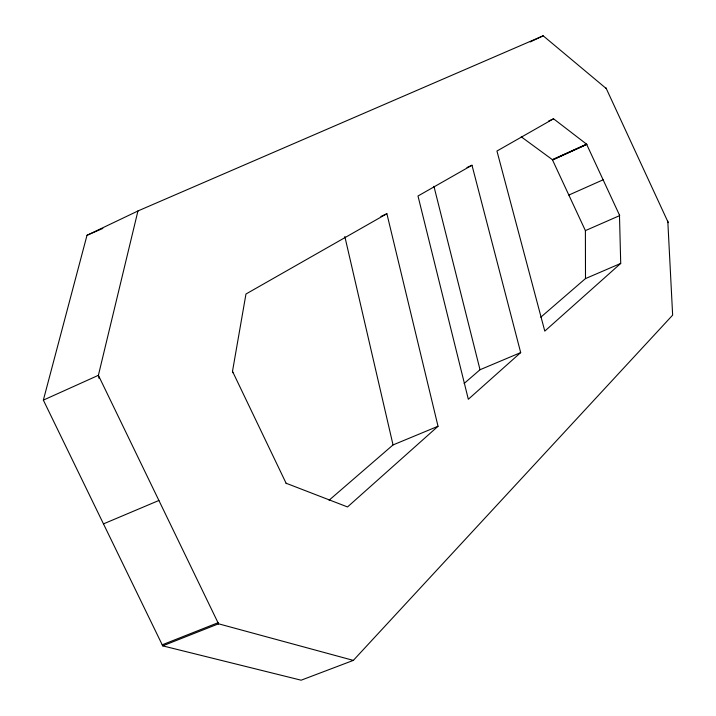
<?xml version="1.0" encoding="UTF-8"?>
<svg xmlns="http://www.w3.org/2000/svg" width="716" height="716" viewBox="0 0 716 716"><rect width="100%" height="100%" fill="white"/><g stroke="black" fill="none" stroke-linecap="round" stroke-linejoin="round"><path stroke-width="1.07" d="M232.816 372.696L232.494 371.344L245.964 294.016L386.891 213.726L438.031 426.271L347.529 506.946L286.096 483.228M667.795 221.092L672.646 315.138L353.337 660.394L301.132 680.2L162.72 645.859L43.354 400.119L87.003 235.295L138.385 210.773M548.554 121.076L553.549 118.784L586.807 144.346L552.51 159.954L585.393 230.615L585.5 278.551L540.786 317.206M606.282 88.569L543.175 35.8L137.946 210.96L98.387 375.318L99.032 378.343M552.51 159.954L586.807 144.346M520.684 352.594L468.327 399.268L417.992 196.005L471.987 165.244L520.684 352.594L480.024 369.733L464.156 383.454M619.456 214.764L620.718 263.425L544.787 331.105L496.949 151.031L553.549 118.784M329.091 500.215L393.039 444.931L438.031 426.271M530.27 41.931L543.175 35.8M467.002 167.526L471.987 165.244M380.912 216.456L386.891 213.726M552.367 159.65L586.574 144.167L619.716 215.597L585.393 230.615M43.354 400.119L98.387 375.318L218.532 623.797L162.72 645.859M568.844 195.056L603.114 179.805M87.003 235.295L102.827 228.422M585.42 278.622L620.718 263.425M103.471 523.888L158.898 500.475M162.21 644.821L218.022 622.741L217.476 623.511L353.337 660.394M521.239 136.81L552.6 159.82M217.798 623.054L218.532 623.797M606.345 88.48L606.013 87.987L668.288 222.658M232.494 371.344L286.328 483.712M433.923 186.285L480.024 369.733M344.826 236.513L393.039 444.931"/></g></svg>
